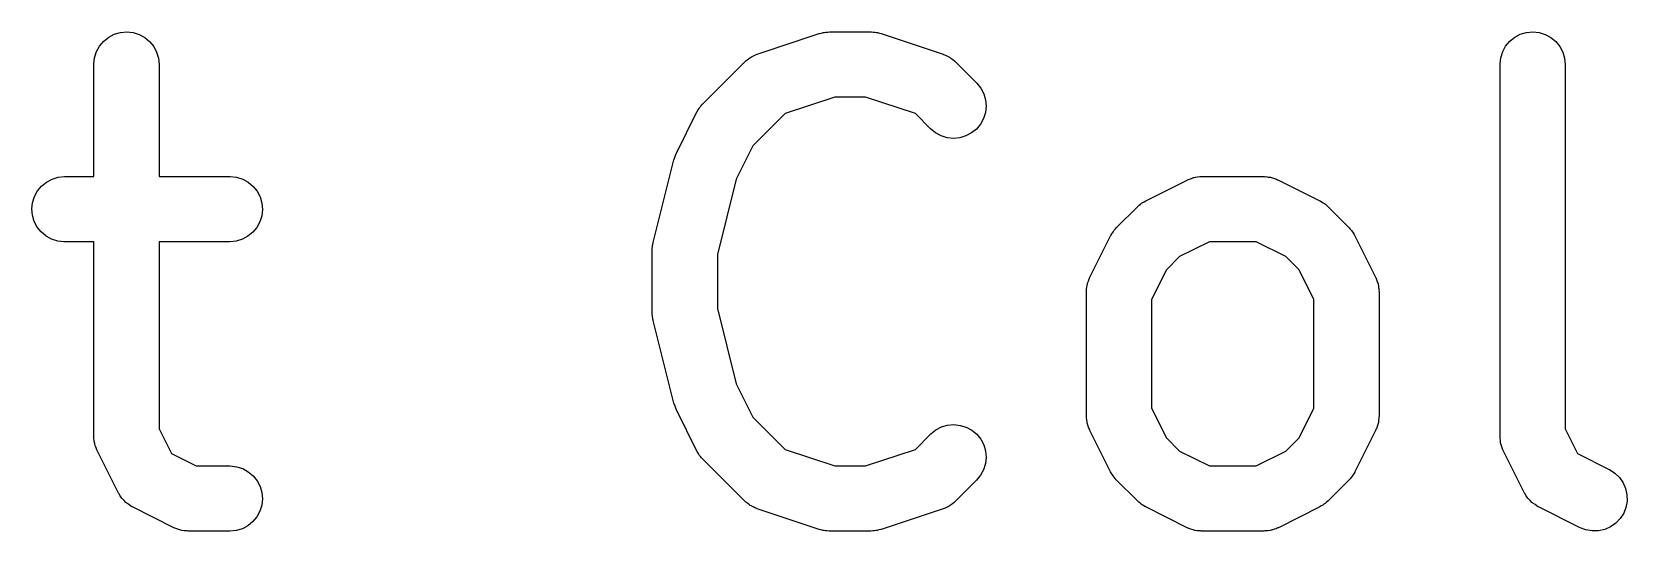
# Model space of a CAD drawing. Extents: x 2.7 to 6.64, y -5.71 to -1.95.
# Drawn here: x 4.1514 to 4.296, y -3.5479 to -3.5027 of the extents above; entities that cross this region are included whole.
import ezdxf

# ---------------------------------------------------------------- set-up
doc = ezdxf.new("R2010")
doc.units = 0
doc.header["$MEASUREMENT"] = 0
doc.layers.add('BLACK', color=7, linetype='CONTINUOUS')

msp = doc.modelspace()

# ---------------------------------------------------------------- linework, layer by layer
at = {"layer": 'BLACK', "linetype": 'CONTINUOUS'}
for p, q in [((4.15832, -3.50313), (4.15883, -3.50287)), ((4.15883, -3.50287), (4.15938, -3.50271)), ((4.15938, -3.50271), (4.15996, -3.50265)), ((4.15996, -3.50265), (4.16053, -3.50271)), ((4.16053, -3.50271), (4.16108, -3.50288)), ((4.16108, -3.50288), (4.16159, -3.50316)), ((4.21712, -3.50468), (4.22274, -3.5028)), ((4.22274, -3.5028), (4.22278, -3.50279)), ((4.22278, -3.50279), (4.22295, -3.50276)), ((4.22295, -3.50276), (4.2231, -3.50271)), ((4.2231, -3.50271), (4.22323, -3.5027)), ((4.22323, -3.5027), (4.22335, -3.50267)), ((4.22335, -3.50267), (4.22351, -3.50267)), ((4.22351, -3.50267), (4.22368, -3.50265)), ((4.22368, -3.50265), (4.22743, -3.50265)), ((4.22743, -3.50265), (4.22747, -3.50265)), ((4.22747, -3.50265), (4.22763, -3.50267)), ((4.22763, -3.50267), (4.2278, -3.50268)), ((4.2278, -3.50268), (4.22792, -3.5027)), ((4.22792, -3.5027), (4.22804, -3.50272)), ((4.22804, -3.50272), (4.2282, -3.50277)), ((4.2282, -3.50277), (4.22836, -3.5028)), ((4.22836, -3.5028), (4.23399, -3.50468)), ((4.2858, -3.50313), (4.28631, -3.50287)), ((4.28631, -3.50287), (4.28687, -3.50271)), ((4.28687, -3.50271), (4.28744, -3.50265)), ((4.28744, -3.50265), (4.28801, -3.50271)), ((4.28801, -3.50271), (4.28856, -3.50288)), ((4.28856, -3.50288), (4.28907, -3.50316)), ((4.15722, -3.50444), (4.1575, -3.50394)), ((4.1575, -3.50394), (4.15787, -3.5035)), ((4.15787, -3.5035), (4.15832, -3.50313)), ((4.16159, -3.50316), (4.16203, -3.50352)), ((4.16203, -3.50352), (4.1624, -3.50397)), ((4.1624, -3.50397), (4.16267, -3.50448)), ((4.28471, -3.50444), (4.28498, -3.50394)), ((4.28498, -3.50394), (4.28535, -3.5035)), ((4.28535, -3.5035), (4.2858, -3.50313)), ((4.28907, -3.50316), (4.28952, -3.50352)), ((4.28952, -3.50352), (4.28988, -3.50397)), ((4.28988, -3.50397), (4.29015, -3.50448)), ((4.15698, -3.50556), (4.15705, -3.50499)), ((4.15698, -3.50561), (4.15698, -3.50556)), ((4.15698, -3.51578), (4.15698, -3.50561)), ((4.15705, -3.50499), (4.15722, -3.50444)), ((4.16267, -3.50448), (4.16283, -3.50503)), ((4.16283, -3.50503), (4.16289, -3.50561)), ((4.16289, -3.50561), (4.16289, -3.51578)), ((4.21222, -3.50914), (4.21597, -3.50539)), ((4.21597, -3.50539), (4.216, -3.50536)), ((4.216, -3.50536), (4.21606, -3.50531)), ((4.21606, -3.50531), (4.21612, -3.50525)), ((4.21612, -3.50525), (4.21629, -3.50513)), ((4.21629, -3.50513), (4.21645, -3.505)), ((4.21645, -3.505), (4.21652, -3.50496)), ((4.21652, -3.50496), (4.21659, -3.50491)), ((4.21659, -3.50491), (4.21678, -3.50483)), ((4.21678, -3.50483), (4.21696, -3.50474)), ((4.21696, -3.50474), (4.21704, -3.50471)), ((4.21704, -3.50471), (4.21712, -3.50468)), ((4.23399, -3.50468), (4.23402, -3.50469)), ((4.23402, -3.50469), (4.2341, -3.50473)), ((4.2341, -3.50473), (4.23419, -3.50475)), ((4.23419, -3.50475), (4.23436, -3.50485)), ((4.23436, -3.50485), (4.23455, -3.50493)), ((4.23455, -3.50493), (4.23462, -3.50499)), ((4.23462, -3.50499), (4.23469, -3.50503)), ((4.23469, -3.50503), (4.23485, -3.50515)), ((4.23485, -3.50515), (4.23501, -3.50527)), ((4.23501, -3.50527), (4.23507, -3.50534)), ((4.23507, -3.50534), (4.23514, -3.50539)), ((4.23514, -3.50539), (4.23701, -3.50727)), ((4.28447, -3.50556), (4.28453, -3.50499)), ((4.28447, -3.50561), (4.28447, -3.50556)), ((4.28447, -3.53935), (4.28447, -3.50561)), ((4.28453, -3.50499), (4.28471, -3.50444)), ((4.29015, -3.50448), (4.29032, -3.50503)), ((4.29032, -3.50503), (4.29037, -3.50561)), ((4.29037, -3.50561), (4.29037, -3.53865)), ((4.23701, -3.50727), (4.23704, -3.5073)), ((4.22416, -3.50856), (4.21965, -3.51006)), ((4.22695, -3.50856), (4.22416, -3.50856)), ((4.23146, -3.51006), (4.22695, -3.50856)), ((4.23704, -3.5073), (4.2374, -3.50775)), ((4.2374, -3.50775), (4.23767, -3.50826)), ((4.23767, -3.50826), (4.23783, -3.50881)), ((4.20979, -3.51366), (4.21166, -3.50991)), ((4.21166, -3.50991), (4.21168, -3.50987)), ((4.21168, -3.50987), (4.21177, -3.50973)), ((4.21177, -3.50973), (4.21185, -3.50959)), ((4.21185, -3.50959), (4.21193, -3.50949)), ((4.21193, -3.50949), (4.212, -3.50939)), ((4.212, -3.50939), (4.21211, -3.50927)), ((4.21211, -3.50927), (4.21222, -3.50914)), ((4.21965, -3.51006), (4.21673, -3.51298)), ((4.23284, -3.51144), (4.23146, -3.51006)), ((4.23782, -3.50996), (4.23764, -3.51051)), ((4.23788, -3.50939), (4.23782, -3.50996)), ((4.23783, -3.50881), (4.23788, -3.50939)), ((4.23328, -3.51181), (4.23284, -3.51144)), ((4.237, -3.51146), (4.23655, -3.51182)), ((4.23737, -3.51101), (4.237, -3.51146)), ((4.23764, -3.51051), (4.23737, -3.51101)), ((4.21673, -3.51298), (4.21522, -3.51601)), ((4.23379, -3.51208), (4.23328, -3.51181)), ((4.23434, -3.51225), (4.23379, -3.51208)), ((4.23492, -3.51231), (4.23434, -3.51225)), ((4.23549, -3.51225), (4.23492, -3.51231)), ((4.23604, -3.51209), (4.23549, -3.51225)), ((4.23655, -3.51182), (4.23604, -3.51209)), ((4.20769, -3.52176), (4.20957, -3.51426)), ((4.20957, -3.51426), (4.20958, -3.51422)), ((4.20958, -3.5142), (4.20968, -3.51394)), ((4.20958, -3.51421), (4.20958, -3.5142)), ((4.20958, -3.51422), (4.20958, -3.51421)), ((4.20968, -3.51394), (4.20978, -3.51368)), ((4.20978, -3.51367), (4.20979, -3.51366)), ((4.20978, -3.51368), (4.20978, -3.51367)), ((4.15319, -3.516), (4.15374, -3.51583)), ((4.15374, -3.51583), (4.15431, -3.51578)), ((4.15431, -3.51578), (4.15698, -3.51578)), ((4.16289, -3.51578), (4.16931, -3.51578)), ((4.16931, -3.51578), (4.16935, -3.51578)), ((4.16935, -3.51578), (4.16992, -3.51584)), ((4.16992, -3.51584), (4.17047, -3.51601)), ((4.2563, -3.516), (4.25649, -3.51594)), ((4.25649, -3.51594), (4.25668, -3.51587)), ((4.25668, -3.51587), (4.25677, -3.51586)), ((4.25677, -3.51586), (4.25685, -3.51583)), ((4.25685, -3.51583), (4.25705, -3.51581)), ((4.25705, -3.51581), (4.25725, -3.51578)), ((4.25725, -3.51578), (4.25734, -3.51578)), ((4.25734, -3.51578), (4.25742, -3.51578)), ((4.25742, -3.51578), (4.26305, -3.51578)), ((4.26305, -3.51578), (4.26309, -3.51578)), ((4.26309, -3.51578), (4.26318, -3.51579)), ((4.26318, -3.51579), (4.26326, -3.51578)), ((4.26326, -3.51578), (4.26346, -3.51582)), ((4.26346, -3.51582), (4.26366, -3.51584)), ((4.26366, -3.51584), (4.26374, -3.51587)), ((4.26374, -3.51587), (4.26383, -3.51588)), ((4.26383, -3.51588), (4.26402, -3.51595)), ((4.26402, -3.51595), (4.26421, -3.51601)), ((4.15159, -3.51758), (4.15186, -3.51708)), ((4.15186, -3.51708), (4.15223, -3.51663)), ((4.15223, -3.51663), (4.15268, -3.51627)), ((4.15268, -3.51627), (4.15319, -3.516)), ((4.17047, -3.51601), (4.17098, -3.51629)), ((4.17098, -3.51629), (4.17142, -3.51666)), ((4.17142, -3.51666), (4.17178, -3.51711)), ((4.17178, -3.51711), (4.17205, -3.51762)), ((4.21522, -3.51601), (4.21351, -3.52284)), ((4.25235, -3.51796), (4.2561, -3.51609)), ((4.2561, -3.51609), (4.25614, -3.51607)), ((4.25614, -3.51607), (4.25622, -3.51604)), ((4.25622, -3.51604), (4.2563, -3.516)), ((4.26421, -3.51601), (4.26429, -3.51606)), ((4.26429, -3.51606), (4.26437, -3.51609)), ((4.26437, -3.51609), (4.26812, -3.51796)), ((4.15136, -3.51871), (4.15142, -3.51814)), ((4.15141, -3.51928), (4.15136, -3.51871)), ((4.15142, -3.51814), (4.15159, -3.51758)), ((4.17205, -3.51762), (4.17221, -3.51818)), ((4.17226, -3.51875), (4.1722, -3.51932)), ((4.17221, -3.51818), (4.17226, -3.51875)), ((4.24971, -3.52039), (4.25159, -3.51852)), ((4.25159, -3.51852), (4.25162, -3.51849)), ((4.25162, -3.51849), (4.25175, -3.51838)), ((4.25175, -3.51838), (4.25187, -3.51827)), ((4.25187, -3.51827), (4.25197, -3.5182)), ((4.25197, -3.5182), (4.25207, -3.51813)), ((4.25207, -3.51813), (4.25221, -3.51805)), ((4.25221, -3.51805), (4.25235, -3.51796)), ((4.26812, -3.51796), (4.26816, -3.51798)), ((4.26816, -3.51798), (4.26829, -3.51807)), ((4.26829, -3.51807), (4.26844, -3.51815)), ((4.26844, -3.51815), (4.26854, -3.51823)), ((4.26854, -3.51823), (4.26864, -3.51829)), ((4.26864, -3.51829), (4.26876, -3.51841)), ((4.26876, -3.51841), (4.26889, -3.51852)), ((4.26889, -3.51852), (4.27076, -3.52039)), ((4.15157, -3.51984), (4.15141, -3.51928)), ((4.15184, -3.52035), (4.15157, -3.51984)), ((4.17203, -3.51987), (4.17176, -3.52038)), ((4.1722, -3.51932), (4.17203, -3.51987)), ((4.1522, -3.52079), (4.15184, -3.52035)), ((4.15264, -3.52117), (4.1522, -3.52079)), ((4.15315, -3.52144), (4.15264, -3.52117)), ((4.1537, -3.52162), (4.15315, -3.52144)), ((4.15427, -3.52168), (4.1537, -3.52162)), ((4.15431, -3.52168), (4.15427, -3.52168)), ((4.15698, -3.52168), (4.15431, -3.52168)), ((4.15698, -3.53935), (4.15698, -3.52168)), ((4.16931, -3.52168), (4.16289, -3.52168)), ((4.16289, -3.52168), (4.16289, -3.53865)), ((4.16988, -3.52163), (4.16931, -3.52168)), ((4.17044, -3.52146), (4.16988, -3.52163)), ((4.17094, -3.52119), (4.17044, -3.52146)), ((4.17139, -3.52082), (4.17094, -3.52119)), ((4.17176, -3.52038), (4.17139, -3.52082)), ((4.24728, -3.52491), (4.24916, -3.52116)), ((4.24916, -3.52116), (4.24918, -3.52112)), ((4.24918, -3.52112), (4.24927, -3.52098)), ((4.24927, -3.52098), (4.24935, -3.52084)), ((4.24935, -3.52084), (4.24942, -3.52074)), ((4.24942, -3.52074), (4.24949, -3.52064)), ((4.24949, -3.52064), (4.24961, -3.52052)), ((4.24961, -3.52052), (4.24971, -3.52039)), ((4.25812, -3.52168), (4.25542, -3.52303)), ((4.26235, -3.52168), (4.25812, -3.52168)), ((4.26505, -3.52303), (4.26235, -3.52168)), ((4.27076, -3.52039), (4.27079, -3.52042)), ((4.27079, -3.52042), (4.27089, -3.52055)), ((4.27089, -3.52055), (4.27101, -3.52067)), ((4.27101, -3.52067), (4.27107, -3.52077)), ((4.27107, -3.52077), (4.27115, -3.52087)), ((4.27115, -3.52087), (4.27123, -3.52102)), ((4.27123, -3.52102), (4.27131, -3.52116)), ((4.27131, -3.52116), (4.27319, -3.52491)), ((4.2076, -3.52244), (4.20761, -3.52238)), ((4.2076, -3.52248), (4.2076, -3.52244)), ((4.2076, -3.5281), (4.2076, -3.52248)), ((4.20761, -3.52233), (4.20764, -3.5221)), ((4.20761, -3.52238), (4.20761, -3.52233)), ((4.20764, -3.5221), (4.20767, -3.52186)), ((4.20767, -3.52186), (4.20768, -3.52181)), ((4.20768, -3.52181), (4.20769, -3.52176)), ((4.21351, -3.52284), (4.21351, -3.52774)), ((4.25542, -3.52303), (4.25423, -3.52423)), ((4.26625, -3.52423), (4.26505, -3.52303)), ((4.25423, -3.52423), (4.25288, -3.52692)), ((4.26759, -3.52692), (4.26625, -3.52423)), ((4.24698, -3.52601), (4.24701, -3.52581)), ((4.24698, -3.5261), (4.24698, -3.52601)), ((4.24701, -3.52581), (4.24704, -3.52561)), ((4.24704, -3.52561), (4.24706, -3.52553)), ((4.24706, -3.52553), (4.24708, -3.52545)), ((4.24708, -3.52545), (4.24715, -3.52526)), ((4.24715, -3.52526), (4.24721, -3.52506)), ((4.24721, -3.52506), (4.24725, -3.52499)), ((4.24725, -3.52499), (4.24728, -3.52491)), ((4.27319, -3.52491), (4.27321, -3.52494)), ((4.27321, -3.52494), (4.27324, -3.52503)), ((4.27324, -3.52503), (4.27328, -3.5251)), ((4.27328, -3.5251), (4.27334, -3.5253)), ((4.27334, -3.5253), (4.27341, -3.52549)), ((4.27341, -3.52549), (4.27342, -3.52557)), ((4.27342, -3.52557), (4.27344, -3.52565)), ((4.27344, -3.52565), (4.27346, -3.52586)), ((4.27346, -3.52586), (4.2735, -3.52605)), ((4.2735, -3.52605), (4.27349, -3.52614)), ((4.24697, -3.52619), (4.24698, -3.5261)), ((4.24697, -3.52623), (4.24697, -3.52619)), ((4.24697, -3.53748), (4.24697, -3.52623)), ((4.25288, -3.52692), (4.25288, -3.53678)), ((4.26759, -3.53678), (4.26759, -3.52692)), ((4.27349, -3.52614), (4.2735, -3.52623)), ((4.2735, -3.52623), (4.2735, -3.53748)), ((4.20761, -3.52816), (4.2076, -3.5281)), ((4.2076, -3.52821), (4.20761, -3.52816)), ((4.20764, -3.52844), (4.2076, -3.52821)), ((4.20766, -3.52868), (4.20764, -3.52844)), ((4.20767, -3.52873), (4.20766, -3.52868)), ((4.20768, -3.52878), (4.20767, -3.52873)), ((4.20769, -3.52882), (4.20768, -3.52878)), ((4.20957, -3.53632), (4.20769, -3.52882)), ((4.21351, -3.52774), (4.21522, -3.53457)), ((4.21522, -3.53457), (4.21673, -3.5376)), ((4.20957, -3.53633), (4.20957, -3.53632)), ((4.20957, -3.53634), (4.20957, -3.53633)), ((4.20967, -3.5366), (4.20957, -3.53634)), ((4.20976, -3.53686), (4.20967, -3.5366)), ((4.20977, -3.53687), (4.20976, -3.53686)), ((4.20977, -3.53689), (4.20977, -3.53687)), ((4.20979, -3.53692), (4.20977, -3.53689)), ((4.21166, -3.54067), (4.20979, -3.53692)), ((4.21673, -3.5376), (4.21965, -3.54052)), ((4.24698, -3.53756), (4.24697, -3.53748)), ((4.24698, -3.53765), (4.24698, -3.53756)), ((4.25288, -3.53678), (4.25423, -3.53948)), ((4.26625, -3.53948), (4.26759, -3.53678)), ((4.2735, -3.53752), (4.27349, -3.5376)), ((4.27349, -3.5376), (4.27349, -3.53769)), ((4.2735, -3.53748), (4.2735, -3.53752)), ((4.16289, -3.53865), (4.16401, -3.5409)), ((4.23287, -3.53911), (4.23332, -3.53875)), ((4.23332, -3.53875), (4.23383, -3.53848)), ((4.23383, -3.53848), (4.23438, -3.53832)), ((4.23438, -3.53832), (4.23496, -3.53827)), ((4.23496, -3.53827), (4.23553, -3.53834)), ((4.23553, -3.53834), (4.23608, -3.53851)), ((4.23608, -3.53851), (4.23659, -3.53878)), ((4.23659, -3.53878), (4.23703, -3.53915)), ((4.24701, -3.53785), (4.24698, -3.53765)), ((4.24703, -3.53805), (4.24701, -3.53785)), ((4.24705, -3.53813), (4.24703, -3.53805)), ((4.24707, -3.53822), (4.24705, -3.53813)), ((4.24714, -3.53841), (4.24707, -3.53822)), ((4.2472, -3.5386), (4.24714, -3.53841)), ((4.24724, -3.53868), (4.2472, -3.5386)), ((4.24727, -3.53876), (4.24724, -3.53868)), ((4.24728, -3.5388), (4.24727, -3.53876)), ((4.24916, -3.54255), (4.24728, -3.5388)), ((4.27319, -3.5388), (4.27131, -3.54255)), ((4.27322, -3.53872), (4.27319, -3.5388)), ((4.27326, -3.53864), (4.27322, -3.53872)), ((4.27332, -3.53845), (4.27326, -3.53864)), ((4.27339, -3.53826), (4.27332, -3.53845)), ((4.27341, -3.53817), (4.27339, -3.53826)), ((4.27344, -3.53809), (4.27341, -3.53817)), ((4.27346, -3.53789), (4.27344, -3.53809)), ((4.27349, -3.53769), (4.27346, -3.53789)), ((4.29037, -3.53865), (4.2915, -3.5409)), ((4.15699, -3.53944), (4.15698, -3.53935)), ((4.15699, -3.53952), (4.15699, -3.53944)), ((4.15702, -3.53972), (4.15699, -3.53952)), ((4.15704, -3.53992), (4.15702, -3.53972)), ((4.15706, -3.54001), (4.15704, -3.53992)), ((4.15708, -3.54009), (4.15706, -3.54001)), ((4.15715, -3.54028), (4.15708, -3.54009)), ((4.15721, -3.54048), (4.15715, -3.54028)), ((4.15725, -3.54055), (4.15721, -3.54048)), ((4.21965, -3.54052), (4.22416, -3.54202)), ((4.22695, -3.54202), (4.23146, -3.54052)), ((4.23146, -3.54052), (4.23284, -3.53914)), ((4.23284, -3.53914), (4.23287, -3.53911)), ((4.23703, -3.53915), (4.23739, -3.5396)), ((4.23739, -3.5396), (4.23766, -3.54011)), ((4.23766, -3.54011), (4.23783, -3.54066)), ((4.25423, -3.53948), (4.25542, -3.54067)), ((4.26505, -3.54067), (4.26625, -3.53948)), ((4.28448, -3.53944), (4.28447, -3.53935)), ((4.28447, -3.53952), (4.28448, -3.53944)), ((4.2845, -3.53972), (4.28447, -3.53952)), ((4.28452, -3.53992), (4.2845, -3.53972)), ((4.28455, -3.54001), (4.28452, -3.53992)), ((4.28456, -3.54009), (4.28455, -3.54001)), ((4.28463, -3.54028), (4.28456, -3.54009)), ((4.28469, -3.54048), (4.28463, -3.54028)), ((4.28473, -3.54055), (4.28469, -3.54048)), ((4.15728, -3.54063), (4.15725, -3.54055)), ((4.1573, -3.54067), (4.15728, -3.54063)), ((4.15917, -3.54442), (4.1573, -3.54067)), ((4.16401, -3.5409), (4.16626, -3.54202)), ((4.21175, -3.54081), (4.21166, -3.54067)), ((4.21183, -3.54096), (4.21175, -3.54081)), ((4.2119, -3.54106), (4.21183, -3.54096)), ((4.21197, -3.54116), (4.2119, -3.54106)), ((4.21208, -3.54128), (4.21197, -3.54116)), ((4.21219, -3.54141), (4.21208, -3.54128)), ((4.21222, -3.54144), (4.21219, -3.54141)), ((4.21597, -3.54519), (4.21222, -3.54144)), ((4.23782, -3.54181), (4.23765, -3.54236)), ((4.23788, -3.54124), (4.23782, -3.54181)), ((4.23783, -3.54066), (4.23788, -3.54124)), ((4.25542, -3.54067), (4.25812, -3.54202)), ((4.26235, -3.54202), (4.26505, -3.54067)), ((4.28476, -3.54063), (4.28473, -3.54055)), ((4.28478, -3.54067), (4.28476, -3.54063)), ((4.28665, -3.54442), (4.28478, -3.54067)), ((4.2915, -3.5409), (4.29437, -3.54233)), ((4.16626, -3.54202), (4.16931, -3.54202)), ((4.16931, -3.54202), (4.16935, -3.54202)), ((4.16935, -3.54202), (4.16992, -3.54209)), ((4.16992, -3.54209), (4.17047, -3.54226)), ((4.17047, -3.54226), (4.17098, -3.54254)), ((4.17098, -3.54254), (4.17142, -3.54291)), ((4.17142, -3.54291), (4.17178, -3.54336)), ((4.17178, -3.54336), (4.17205, -3.54387)), ((4.22416, -3.54202), (4.22695, -3.54202)), ((4.23701, -3.54331), (4.23514, -3.54519)), ((4.23738, -3.54287), (4.23701, -3.54331)), ((4.23765, -3.54236), (4.23738, -3.54287)), ((4.24925, -3.54269), (4.24916, -3.54255)), ((4.24932, -3.54283), (4.24925, -3.54269)), ((4.2494, -3.54293), (4.24932, -3.54283)), ((4.24947, -3.54303), (4.2494, -3.54293)), ((4.24958, -3.54316), (4.24947, -3.54303)), ((4.24968, -3.54328), (4.24958, -3.54316)), ((4.24971, -3.54331), (4.24968, -3.54328)), ((4.25159, -3.54519), (4.24971, -3.54331)), ((4.25812, -3.54202), (4.26235, -3.54202)), ((4.27076, -3.54331), (4.26889, -3.54519)), ((4.27087, -3.54319), (4.27076, -3.54331)), ((4.27098, -3.54307), (4.27087, -3.54319)), ((4.27105, -3.54296), (4.27098, -3.54307)), ((4.27113, -3.54287), (4.27105, -3.54296)), ((4.2712, -3.54272), (4.27113, -3.54287)), ((4.2713, -3.54258), (4.2712, -3.54272)), ((4.27131, -3.54255), (4.2713, -3.54258)), ((4.29437, -3.54233), (4.2944, -3.54235)), ((4.2944, -3.54235), (4.29489, -3.54267)), ((4.29489, -3.54267), (4.2953, -3.54307)), ((4.2953, -3.54307), (4.29563, -3.54354)), ((4.1592, -3.54448), (4.15917, -3.54442)), ((4.15923, -3.54453), (4.1592, -3.54448)), ((4.15936, -3.54472), (4.15923, -3.54453)), ((4.15948, -3.54491), (4.15936, -3.54472)), ((4.17205, -3.54387), (4.17221, -3.54442)), ((4.17221, -3.54442), (4.17226, -3.545)), ((4.28669, -3.54448), (4.28665, -3.54442)), ((4.28671, -3.54453), (4.28669, -3.54448)), ((4.28684, -3.54472), (4.28671, -3.54453)), ((4.28696, -3.54491), (4.28684, -3.54472)), ((4.29563, -3.54354), (4.29586, -3.54407)), ((4.29586, -3.54407), (4.29598, -3.54463)), ((4.29598, -3.54463), (4.29599, -3.54521)), ((4.15952, -3.54496), (4.15948, -3.54491)), ((4.15956, -3.54501), (4.15952, -3.54496)), ((4.15972, -3.54516), (4.15956, -3.54501)), ((4.15987, -3.54533), (4.15972, -3.54516)), ((4.15992, -3.54537), (4.15987, -3.54533)), ((4.15997, -3.54541), (4.15992, -3.54537)), ((4.16016, -3.54553), (4.15997, -3.54541)), ((4.16034, -3.54566), (4.16016, -3.54553)), ((4.1604, -3.54569), (4.16034, -3.54566)), ((4.16045, -3.54572), (4.1604, -3.54569)), ((4.16049, -3.54574), (4.16045, -3.54572)), ((4.16424, -3.54762), (4.16049, -3.54574)), ((4.17203, -3.54612), (4.17176, -3.54663)), ((4.1722, -3.54557), (4.17203, -3.54612)), ((4.17226, -3.545), (4.1722, -3.54557)), ((4.21603, -3.54524), (4.21597, -3.54519)), ((4.21609, -3.54531), (4.21603, -3.54524)), ((4.21626, -3.54543), (4.21609, -3.54531)), ((4.21641, -3.54555), (4.21626, -3.54543)), ((4.21649, -3.5456), (4.21641, -3.54555)), ((4.21656, -3.54565), (4.21649, -3.5456)), ((4.21674, -3.54573), (4.21656, -3.54565)), ((4.21692, -3.54583), (4.21674, -3.54573)), ((4.217, -3.54585), (4.21692, -3.54583)), ((4.21708, -3.54589), (4.217, -3.54585)), ((4.21712, -3.5459), (4.21708, -3.54589)), ((4.22274, -3.54778), (4.21712, -3.5459)), ((4.23399, -3.5459), (4.22836, -3.54778)), ((4.23407, -3.54587), (4.23399, -3.5459)), ((4.23415, -3.54584), (4.23407, -3.54587)), ((4.23433, -3.54575), (4.23415, -3.54584)), ((4.23451, -3.54567), (4.23433, -3.54575)), ((4.23458, -3.54562), (4.23451, -3.54567)), ((4.23466, -3.54558), (4.23458, -3.54562)), ((4.23482, -3.54545), (4.23466, -3.54558)), ((4.23498, -3.54533), (4.23482, -3.54545)), ((4.23504, -3.54527), (4.23498, -3.54533)), ((4.23511, -3.54522), (4.23504, -3.54527)), ((4.23514, -3.54519), (4.23511, -3.54522)), ((4.25171, -3.54529), (4.25159, -3.54519)), ((4.25183, -3.54541), (4.25171, -3.54529)), ((4.25194, -3.54548), (4.25183, -3.54541)), ((4.25203, -3.54555), (4.25194, -3.54548)), ((4.25218, -3.54563), (4.25203, -3.54555)), ((4.25232, -3.54572), (4.25218, -3.54563)), ((4.25235, -3.54574), (4.25232, -3.54572)), ((4.2561, -3.54762), (4.25235, -3.54574)), ((4.26812, -3.54574), (4.26437, -3.54762)), ((4.26826, -3.54565), (4.26812, -3.54574)), ((4.26841, -3.54558), (4.26826, -3.54565)), ((4.2685, -3.5455), (4.26841, -3.54558)), ((4.26861, -3.54544), (4.2685, -3.5455)), ((4.26873, -3.54532), (4.26861, -3.54544)), ((4.26886, -3.54522), (4.26873, -3.54532)), ((4.26889, -3.54519), (4.26886, -3.54522)), ((4.287, -3.54496), (4.28696, -3.54491)), ((4.28704, -3.54501), (4.287, -3.54496)), ((4.2872, -3.54516), (4.28704, -3.54501)), ((4.28736, -3.54533), (4.2872, -3.54516)), ((4.28741, -3.54537), (4.28736, -3.54533)), ((4.28745, -3.54541), (4.28741, -3.54537)), ((4.28764, -3.54553), (4.28745, -3.54541)), ((4.28783, -3.54566), (4.28764, -3.54553)), ((4.28788, -3.54569), (4.28783, -3.54566)), ((4.28794, -3.54572), (4.28788, -3.54569)), ((4.28797, -3.54574), (4.28794, -3.54572)), ((4.29172, -3.54762), (4.28797, -3.54574)), ((4.29568, -3.54631), (4.29537, -3.5468)), ((4.29589, -3.54578), (4.29568, -3.54631)), ((4.29599, -3.54521), (4.29589, -3.54578)), ((4.16432, -3.54765), (4.16424, -3.54762)), ((4.1644, -3.54769), (4.16432, -3.54765)), ((4.16459, -3.54775), (4.1644, -3.54769)), ((4.16478, -3.54782), (4.16459, -3.54775)), ((4.17044, -3.54771), (4.16988, -3.54787)), ((4.17094, -3.54744), (4.17044, -3.54771)), ((4.17139, -3.54707), (4.17094, -3.54744)), ((4.17176, -3.54663), (4.17139, -3.54707)), ((4.25618, -3.54765), (4.2561, -3.54762)), ((4.25626, -3.54769), (4.25618, -3.54765)), ((4.25645, -3.54775), (4.25626, -3.54769)), ((4.25664, -3.54782), (4.25645, -3.54775)), ((4.26398, -3.54776), (4.26379, -3.54783)), ((4.26417, -3.54771), (4.26398, -3.54776)), ((4.26425, -3.54766), (4.26417, -3.54771)), ((4.26433, -3.54763), (4.26425, -3.54766)), ((4.26437, -3.54762), (4.26433, -3.54763)), ((4.29226, -3.54782), (4.29172, -3.54762)), ((4.2945, -3.54755), (4.29397, -3.54778)), ((4.29497, -3.54722), (4.2945, -3.54755)), ((4.29537, -3.5468), (4.29497, -3.54722)), ((4.16486, -3.54784), (4.16478, -3.54782)), ((4.16495, -3.54786), (4.16486, -3.54784)), ((4.16515, -3.54789), (4.16495, -3.54786)), ((4.16535, -3.54792), (4.16515, -3.54789)), ((4.16543, -3.54792), (4.16535, -3.54792)), ((4.16552, -3.54793), (4.16543, -3.54792)), ((4.16556, -3.54793), (4.16552, -3.54793)), ((4.16931, -3.54793), (4.16556, -3.54793)), ((4.16988, -3.54787), (4.16931, -3.54793)), ((4.22291, -3.54781), (4.22274, -3.54778)), ((4.22306, -3.54786), (4.22291, -3.54781)), ((4.22319, -3.54788), (4.22306, -3.54786)), ((4.22331, -3.5479), (4.22319, -3.54788)), ((4.22347, -3.54791), (4.22331, -3.5479)), ((4.22364, -3.54793), (4.22347, -3.54791)), ((4.22368, -3.54793), (4.22364, -3.54793)), ((4.22743, -3.54793), (4.22368, -3.54793)), ((4.22759, -3.54791), (4.22743, -3.54793)), ((4.22776, -3.54791), (4.22759, -3.54791)), ((4.22788, -3.54788), (4.22776, -3.54791)), ((4.228, -3.54787), (4.22788, -3.54788)), ((4.22816, -3.54782), (4.228, -3.54787)), ((4.22832, -3.54779), (4.22816, -3.54782)), ((4.22836, -3.54778), (4.22832, -3.54779)), ((4.25673, -3.54784), (4.25664, -3.54782)), ((4.25681, -3.54786), (4.25673, -3.54784)), ((4.25701, -3.54789), (4.25681, -3.54786)), ((4.25721, -3.54792), (4.25701, -3.54789)), ((4.2573, -3.54792), (4.25721, -3.54792)), ((4.25738, -3.54793), (4.2573, -3.54792)), ((4.25742, -3.54793), (4.25738, -3.54793)), ((4.26305, -3.54793), (4.25742, -3.54793)), ((4.26313, -3.54792), (4.26305, -3.54793)), ((4.26322, -3.54792), (4.26313, -3.54792)), ((4.26342, -3.54789), (4.26322, -3.54792)), ((4.26362, -3.54787), (4.26342, -3.54789)), ((4.26371, -3.54785), (4.26362, -3.54787)), ((4.26379, -3.54783), (4.26371, -3.54785)), ((4.29283, -3.54792), (4.29226, -3.54782)), ((4.29341, -3.54791), (4.29283, -3.54792)), ((4.29397, -3.54778), (4.29341, -3.54791))]:
    msp.add_line(p, q, dxfattribs=at)

doc.saveas('drawing.dxf')
